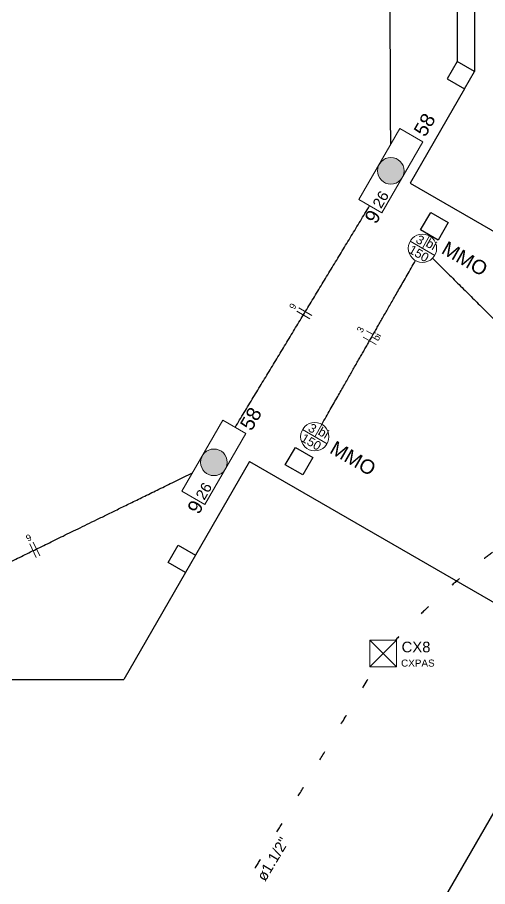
# Model space of a CAD drawing. Extents: x 210 to 779, y 61 to 241.
# Drawn here: x 491.66 to 496.35, y 189.11 to 197.77 of the extents above; entities that cross this region are included whole.
import ezdxf

# ---------------------------------------------------------------- set-up
doc = ezdxf.new("R2010")
doc.units = 0
doc.header["$LTSCALE"] = 2
doc.linetypes.add('DOT2', pattern=[3.175, 0, -3.175])
for name, color, linetype in [('A-PAREDE', 5, 'CONTINUOUS'), ('A-PILAR', 6, 'CONTINUOUS'), ('A-PISOS-NIVEL', 1, 'CONTINUOUS')]:
    doc.layers.add(name, color=color, linetype=linetype)
for name, color, linetype, lineweight in [('EL-Condutos', 4, 'CONTINUOUS', 30), ('EL-Fios', 9, 'CONTINUOUS', 20), ('EL-Textos condutos', 7, 'CONTINUOUS', 20), ('EL-Textos fios', 7, 'CONTINUOUS', 20), ('EL-Textos pontos', 5, 'CONTINUOUS', 20), ('P-SIMBOL', 5, 'CONTINUOUS', 20)]:
    doc.layers.add(name, color=color, linetype=linetype, lineweight=lineweight)
doc.styles.add('Arial', font='arial.ttf')

msp = doc.modelspace()

# ---------------------------------------------------------------- hatches: boundary and pattern name
at = {"layer": 'P-SIMBOL'}
h = msp.add_hatch(color=256, dxfattribs=at)
h.paths.add_polyline_path([(495.5168, 196.2396, 1), (495.2518, 196.2396, 1)])
h.paths.add_polyline_path([(493.4896, 193.3366, 1), (493.7546, 193.3366, 1)])

# ---------------------------------------------------------------- linework, layer by layer
at = {"layer": 'A-PAREDE', "color": 251}
for points in [[(496.0446, 197.3273), (495.9446, 197.1541), (496.1179, 197.0541), (496.2179, 197.2273)], [(495.7814, 195.8235), (495.9546, 195.7235), (495.8546, 195.5503), (495.6814, 195.6503)], [(494.4332, 193.4842), (494.6065, 193.3842), (494.5065, 193.211), (494.3332, 193.311)], [(493.1648, 192.3392), (493.2648, 192.5125), (493.438, 192.4125), (493.338, 192.2392)], [(493.1648, 192.3392), (493.2648, 192.5125), (493.438, 192.4125), (493.338, 192.2392)]]:
    msp.add_lwpolyline(points, close=True, dxfattribs=at)
at = {"layer": 'A-PILAR', "color": 251}
msp.add_lwpolyline([(496.0446, 197.3273), (495.9446, 197.1541), (496.1179, 197.0541), (496.2179, 197.2273)], close=True, dxfattribs=at)
at = {"layer": 'A-PISOS-NIVEL', "color": 251}
for p, q in [((496.2179, 199.3541), (496.2179, 197.2273)), ((496.0446, 199.2541), (496.0446, 197.3273)), ((496.1179, 197.0541), (495.5757, 196.1151)), ((495.5757, 196.1151), (498.9131, 194.19)), ((493.9757, 193.3438), (493.438, 192.4125)), ((493.9757, 193.3438), (497.3142, 191.4181)), ((493.338, 192.2392), (492.7241, 191.1758)), ((494.1789, 185.9825), (497.3142, 191.4181)), ((491.4962, 191.1758), (492.7241, 191.1758))]:
    msp.add_line(p, q, dxfattribs=at)
at = {"layer": 'EL-Condutos', "linetype": 'Continuous'}
for points in [[(495.3833, 196.5056), (495.3826, 196.6739), (495.3819, 196.8321), (495.3813, 196.9809), (495.3808, 197.1211), (495.3802, 197.2533), (495.3797, 197.3784), (495.3792, 197.4969), (495.3788, 197.6097), (495.3784, 197.7174), (495.3779, 197.8208), (495.3775, 197.9206), (495.3771, 198.0175), (495.3768, 198.1123), (495.3764, 198.2056), (495.376, 198.2982), (495.3756, 198.3907), (495.3752, 198.4841), (495.3749, 198.5788), (495.3745, 198.6757), (495.3741, 198.7755), (495.3736, 198.8789), (495.3732, 198.9866), (495.3727, 199.0994), (495.3723, 199.218), (495.3718, 199.343), (495.3712, 199.4753), (495.3707, 199.6154), (495.3701, 199.7643), (495.3694, 199.9225), (495.3687, 200.0908)], [(493.8323, 193.6829), (493.8781, 193.7584), (493.9237, 193.8335), (493.969, 193.9082), (494.0142, 193.9826), (494.0591, 194.0566), (494.1039, 194.1304), (494.1486, 194.2039), (494.1931, 194.2773), (494.2375, 194.3504), (494.2818, 194.4233), (494.326, 194.4961), (494.3701, 194.5688), (494.4142, 194.6414), (494.4582, 194.714), (494.5022, 194.7865), (494.5463, 194.8591), (494.5903, 194.9316), (494.6344, 195.0042), (494.6785, 195.0769), (494.7227, 195.1497), (494.767, 195.2227), (494.8114, 195.2958), (494.8559, 195.3691), (494.9005, 195.4426), (494.9453, 195.5164), (494.9903, 195.5904), (495.0354, 195.6648), (495.0807, 195.7395), (495.1263, 195.8145), (495.1721, 195.89)], [(494.6966, 193.7146), (494.7398, 193.7901), (494.7805, 193.8613), (494.8189, 193.9284), (494.8551, 193.9918), (494.8894, 194.0516), (494.9218, 194.1084), (494.9527, 194.1624), (494.9821, 194.2138), (495.0103, 194.2631), (495.0374, 194.3104), (495.0636, 194.3563), (495.0891, 194.4008), (495.114, 194.4444), (495.1386, 194.4874), (495.163, 194.5301), (495.1874, 194.5728), (495.212, 194.6158), (495.237, 194.6594), (495.2625, 194.704), (495.2887, 194.7498), (495.3158, 194.7972), (495.3439, 194.8464), (495.3734, 194.8979), (495.4042, 194.9518), (495.4367, 195.0086), (495.4709, 195.0685), (495.5072, 195.1318), (495.5455, 195.1989), (495.5862, 195.2701), (495.6294, 195.3457)], [(495.8, 195.3686), (495.9365, 195.2331), (496.0647, 195.106), (496.1851, 194.9866), (496.2984, 194.8743), (496.405, 194.7685), (496.5056, 194.6687), (496.6009, 194.5742), (496.6914, 194.4844), (496.7777, 194.3988), (496.8604, 194.3168), (496.9401, 194.2377), (497.0175, 194.161), (497.093, 194.0861), (497.1674, 194.0123), (497.2412, 193.9391), (497.315, 193.866), (497.3894, 193.7922), (497.465, 193.7172), (497.5424, 193.6404), (497.6222, 193.5612), (497.705, 193.4791), (497.7915, 193.3933), (497.8821, 193.3034), (497.9775, 193.2088), (498.0784, 193.1087), (498.1853, 193.0027), (498.2987, 192.8902), (498.4194, 192.7705), (498.5478, 192.6431), (498.6847, 192.5074)], [(490.2512, 191.6907), (490.4112, 191.7688), (490.5596, 191.8413), (490.6973, 191.9085), (490.825, 191.9709), (490.9436, 192.0288), (491.054, 192.0827), (491.1569, 192.1329), (491.2533, 192.18), (491.3439, 192.2243), (491.4297, 192.2661), (491.5114, 192.306), (491.5899, 192.3444), (491.666, 192.3815), (491.7405, 192.4179), (491.8144, 192.454), (491.8884, 192.4901), (491.9633, 192.5267), (492.0401, 192.5642), (492.1196, 192.603), (492.2025, 192.6435), (492.2897, 192.6861), (492.3822, 192.7312), (492.4806, 192.7793), (492.5859, 192.8307), (492.6989, 192.8859), (492.8204, 192.9452), (492.9512, 193.0091), (493.0923, 193.078), (493.2444, 193.1522), (493.4084, 193.2323)]]:
    msp.add_spline(points, degree=3, dxfattribs=at)
at = {"layer": 'EL-Condutos', "linetype": 'DOT2', "ltscale": 0.05}
for points in [[(500.355, 192.8445), (500.1465, 192.9209), (499.9423, 192.9879), (499.7422, 193.0455), (499.546, 193.0939), (499.3536, 193.1332), (499.165, 193.1636), (498.98, 193.1852), (498.7984, 193.1981), (498.6202, 193.2025), (498.4452, 193.1986), (498.2733, 193.1863), (498.1043, 193.166), (497.9382, 193.1376), (497.7748, 193.1014), (497.614, 193.0575), (497.4557, 193.006), (497.2997, 192.947), (497.1459, 192.8807), (496.9942, 192.8073), (496.8445, 192.7268), (496.6966, 192.6393), (496.5505, 192.5451), (496.4059, 192.4443), (496.2629, 192.3369), (496.1211, 192.2232), (495.9806, 192.1032), (495.8412, 191.9771), (495.7028, 191.8451), (495.5652, 191.7072), (495.4283, 191.5636)], [(491.8965, 185.7116), (492.055, 185.9773), (492.2036, 186.2265), (492.3432, 186.4604), (492.4742, 186.6802), (492.5976, 186.887), (492.7139, 187.082), (492.8238, 187.2664), (492.9282, 187.4413), (493.0276, 187.608), (493.1227, 187.7676), (493.2144, 187.9212), (493.3032, 188.0701), (493.3899, 188.2155), (493.4751, 188.3584), (493.5597, 188.5002), (493.6442, 188.6419), (493.7293, 188.7847), (493.8159, 188.9299), (493.9046, 189.0785), (493.996, 189.2318), (494.0909, 189.3909), (494.19, 189.5571), (494.2939, 189.7314), (494.4035, 189.9151), (494.5193, 190.1093), (494.6422, 190.3153), (494.7727, 190.5341), (494.9116, 190.767), (495.0596, 191.0152), (495.2174, 191.2797)]]:
    msp.add_spline(points, degree=3, dxfattribs=at)
at = {"layer": 'EL-Fios'}
for p, q in [((494.577, 194.7652), (494.4488, 194.8431)), ((494.5965, 194.7973), (494.4683, 194.8751)), ((495.2374, 194.5092), (495.1072, 194.5837)), ((495.2076, 194.608), (495.1425, 194.6453)), ((491.8521, 192.3889), (491.7862, 192.5237)), ((491.8858, 192.4054), (491.8199, 192.5402))]:
    msp.add_line(p, q, dxfattribs=at)
at = {"layer": 'P-SIMBOL'}
for p, q in [((495.0656, 195.9525), (495.4736, 196.6592)), ((495.4736, 196.6592), (495.7031, 196.5267)), ((495.2951, 195.82), (495.7031, 196.5267)), ((495.0656, 195.9525), (495.2951, 195.82)), ((495.5772, 195.5388), (495.8219, 195.3976)), ((495.6995, 195.4682), (495.7702, 195.5905)), ((493.3033, 193.0495), (493.7113, 193.7562)), ((493.7113, 193.7562), (493.9408, 193.6237)), ((494.6265, 193.5921), (494.6971, 193.7144)), ((493.5328, 192.917), (493.9408, 193.6237)), ((494.5042, 193.6627), (494.7488, 193.5215)), ((493.3033, 193.0495), (493.5328, 192.917)), ((495.1764, 191.5657), (495.4414, 191.5657)), ((495.1764, 191.5657), (495.1764, 191.3007)), ((495.1764, 191.5657), (495.4414, 191.3007)), ((495.4414, 191.5657), (495.1764, 191.3007)), ((495.4414, 191.5657), (495.4414, 191.3007)), ((495.1764, 191.3007), (495.4414, 191.3007))]:
    msp.add_line(p, q, dxfattribs=at)
for centre, radius in [((495.3843, 196.2396), 0.1325), ((495.6995, 195.4682), 0.1412), ((494.6265, 193.5921), 0.1412), ((493.6221, 193.3366), 0.1325)]:
    msp.add_circle(centre, radius, dxfattribs=at)

# ---------------------------------------------------------------- texts
at = {"layer": 'EL-Textos condutos', "insert": (494.2561, 189.3579), "char_height": 0.1059, "width": 0.88956, "attachment_point": 8, "rotation": 59.18654, "line_spacing_factor": 0.798, "style": 'Arial'}
msp.add_mtext('ø1.1/2"', dxfattribs=at)
at = {"layer": 'EL-Textos fios', "attachment_point": 8, "line_spacing_factor": 0.798, "style": 'Arial'}
for s, insert, char_height, width, rotation in [('9', (494.4362, 194.8726), 0.0653, 0.078366, 58.73963), ('3', (495.1104, 194.6422), 0.0653, 0.078366, 60.23505), ('bi', (495.2754, 194.5692), 0.06531, 0.156732, 60.23505), ('9', (491.7916, 192.5553), 0.0653, 0.078366, 26.02374)]:
    msp.add_mtext(s, dxfattribs=dict(at, insert=insert, char_height=char_height, width=width, rotation=rotation))
at = {"layer": 'EL-Textos pontos', "line_spacing_factor": 0.798, "style": 'Arial'}
for s, insert, char_height, width, attachment_point, rotation in [('58', (495.7282, 196.5673), 0.1412, 0.33888, 7, 60.00014), ('9', (495.2382, 195.6994), 0.1412, 0.16944, 7, 60.00014), ('3', (495.6541, 195.5117), 0.0882, 0.1059, 8, 330.00077), ('bi', (495.7651, 195.4677), 0.08825, 0.2118, 8, 330.00077), ('MMO', (496.0854, 195.3017), 0.1412, 0.50832, 8, 330.00077), ('150', (495.6411, 195.3767), 0.08825, 0.3177, 8, 330.00077), ('58', (493.9975, 193.6398), 0.1412, 0.33888, 7, 60.00014), ('3', (494.5811, 193.6357), 0.0882, 0.1059, 8, 330.00077), ('150', (494.5681, 193.5007), 0.08825, 0.3177, 8, 330.00077), ('bi', (494.6921, 193.5917), 0.08825, 0.2118, 8, 330.00077), ('MMO', (494.972, 193.3139), 0.1412, 0.50832, 8, 330.00077), ('9', (493.4722, 192.8088), 0.1412, 0.16944, 7, 60.00014)]:
    msp.add_mtext(s, dxfattribs=dict(at, insert=insert, char_height=char_height, width=width, attachment_point=attachment_point, rotation=rotation))
for s, insert, char_height, width, attachment_point in [('CX8', (495.4915, 191.4435), 0.1059, 0.38124, 7), ('CXPAS', (495.6536, 191.3013), 0.0706, 0.4236, 8)]:
    msp.add_mtext(s, dxfattribs=dict(at, insert=insert, char_height=char_height, width=width, attachment_point=attachment_point))
at = {"layer": 'P-SIMBOL', "char_height": 0.1059, "width": 0.25416, "attachment_point": 7, "rotation": 60.00014, "line_spacing_factor": 0.798, "style": 'Arial'}
for insert in [(495.2888, 195.8554), (493.5268, 192.9524)]:
    msp.add_mtext('26', dxfattribs=dict(at, insert=insert))

doc.saveas('drawing.dxf')
